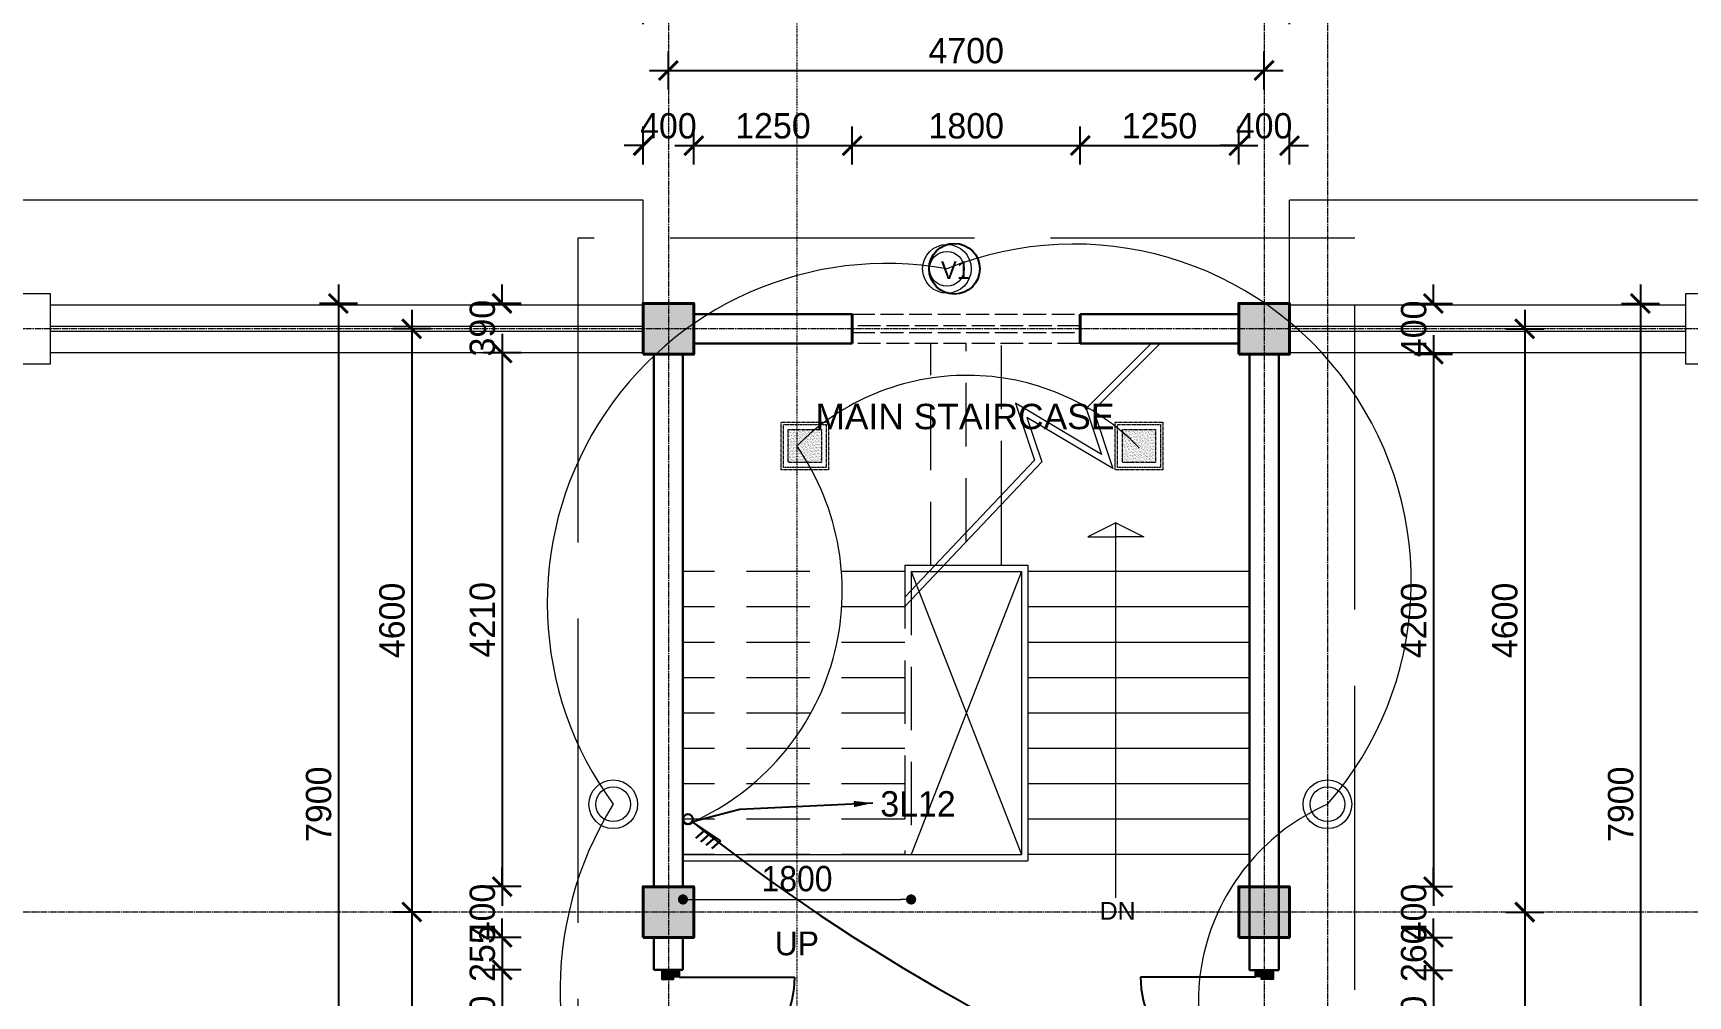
# Model space of a CAD drawing. Header units: inches. Extents: x -3071 to 2534411, y -17796 to 388172.
# Drawn here: x 1795532 to 1808589, y 363589 to 371183 of the extents above; entities that cross this region are included whole.
import ezdxf
from ezdxf.enums import TextEntityAlignment as Align

# ---------------------------------------------------------------- set-up
doc = ezdxf.new("R2010")
doc.units = ezdxf.units.IN
doc.header["$MEASUREMENT"] = 0
for name, pattern in [('ACAD_ISO08W100', [36, 24, -3, 6, -3]), ('CENTER', [2, 1.25, -0.25, 0.25, -0.25]), ('DASHDOT2', [12.7, 6.35, -3.175, 0, -3.175]), ('DASHED', [0.75, 0.5, -0.25]), ('Hidden', [15, 12, -3])]:
    doc.linetypes.add(name, pattern=pattern)
for name, color, linetype, lineweight in [('001-Archi-Opening Tags', 14, 'Continuous', 25), ('002-Archi- Opening', 90, 'Continuous', 25), ('A .09 overhang', 1, 'Continuous', 9), ('A .4 col', 5, 'Continuous', 40), ('A 0.05 hatch', 252, 'Continuous', 5), ('A 0.13 dw', 3, 'Continuous', 13), ('A 0.13 IND DIM', 240, 'Continuous', 13), ('A 0.13 Text', 6, 'Continuous', 13), ('A 0.13parapet partition', 230, 'Continuous', 13), ('A 0.40 wall', 160, 'Continuous', 40), ('A 0.9 RAILING', 100, 'Continuous', 9), ('cen', 50, 'ACAD_ISO08W100', 5), ('conduit Light & fan City', 30, 'Continuous', 5), ('DIM', 161, 'Continuous', 15), ('dotted line', 1, 'DASHED', 9), ('p1 walls stone outline', 4, 'Continuous', 30), ('section', 6, 'DASHDOT2', 20), ('Switches', 173, 'Continuous', 15), ('text', 7, 'Continuous', 25)]:
    doc.layers.add(name, color=color, linetype=linetype, lineweight=lineweight)
for name, color, linetype in [('1 x 4 recessed', 80, 'CENTER'), ('2 x 11 recessed', 60, 'CENTER'), ('ceilling fan', 3, 'Continuous'), ('emergencylight', 1, 'Continuous'), ('Wires', 1, 'Continuous')]:
    doc.layers.add(name, color=color, linetype=linetype)
doc.styles.add('AERIAL', font='arial.ttf', dxfattribs={"height": 10})
doc.styles.add('Archi 100', font='GOTHIC.TTF', dxfattribs={"height": 200})
doc.styles.add('ARIAL', font='arial.ttf', dxfattribs={"width": 0.9})
doc.styles.add('CG', font='GOTHIC.TTF', dxfattribs={"height": 40})
doc.dimstyles.new('Archi 100', dxfattribs={"dimtxt": 200, "dimasz": 150, "dimexe": 150, "dimexo": 300, "dimgap": 50, "dimtad": 1, "dimdec": 0, "dimrnd": 5, "dimzin": 0, "dimdsep": 46, "dimtxsty": 'Archi 100', "dimblk": 'ARCHTICK', "dimcen": 0.09, "dimdle": 150, "dimclrd": 256, "dimclre": 256, "dimclrt": 256, "dimadec": 0, "dimazin": 0, "dimtfac": 1, "dimtdec": 0, "dimtix": 1, "dimtofl": 0, "dimtmove": 0, "dimatfit": 3, "dimfxl": 150, "dimfxlon": 1, "dimtolj": 1, "dimtzin": 0, "dimlwd": -1, "dimlwe": -1, "dimarcsym": 0})
doc.dimstyles.new('el to el 200', dxfattribs={"dimtxt": 200, "dimasz": 80, "dimexe": 150, "dimexo": 150, "dimgap": 60, "dimtad": 1, "dimdec": 1, "dimlfac": -1, "dimrnd": 1, "dimdsep": 46, "dimtxsty": 'ARIAL', "dimblk": 'DOT', "dimcen": 1, "dimdle": 25, "dimse1": 1, "dimse2": 1, "dimclrd": 256, "dimclre": 256, "dimclrt": 256, "dimadec": 0, "dimazin": 0, "dimtfac": 1, "dimtdec": 1, "dimtix": 1, "dimtmove": 1, "dimatfit": 0, "dimfxl": 400, "dimfxlon": 1, "dimlwd": 9, "dimlwe": 9, "dimarcsym": 0})

# ---------------------------------------------------------------- blocks, each defined once
blk = doc.blocks.new('VENT 1800')
at = {"layer": 'A 0.13 dw', "linetype": 'Hidden', "ltscale": 15}
for p, q in [((165850, 199351), (167650, 199351)), ((167650, 199258), (165850, 199258)), ((165850, 199208), (167650, 199208)), ((167650, 199121), (165850, 199121))]:
    blk.add_line(p, q, dxfattribs=at)
at = {"layer": 'A 0.40 wall', "ltscale": 15}
for p, q in [((165850, 199121), (165850, 199351)), ((165850, 199258), (165850, 199208)), ((167650, 199351), (167650, 199121)), ((167650, 199208), (167650, 199258))]:
    blk.add_line(p, q, dxfattribs=at)
blk = doc.blocks.new('door frame timber 100 x 50 with 35 x 15 rebate')
at = {"ltscale": 100}
blk.add_hatch(color=256, dxfattribs=at).paths.add_polyline_path([(0, 50), (0, -50), (50, -50), (50, 15), (35, 15), (35, 50)])
blk.add_lwpolyline([(0, 50), (0, -50), (50, -50), (50, 15), (35, 15), (35, 50)], close=True)
blk = doc.blocks.new('*U648')
at = {"ltscale": 100}
blk.add_line((-45, 50), (-45, 694.3), dxfattribs=at)
blk.add_arc((-30.5, 50), 644.5, 91.28765, 180, dxfattribs=at)
blk.add_blockref('door frame timber 100 x 50 with 35 x 15 rebate', (-715, 0))
at = {"xscale": -1}
blk.add_blockref('door frame timber 100 x 50 with 35 x 15 rebate', (-5, 0), dxfattribs=at)
blk = doc.blocks.new('SECOND FLOOR ROOF PLAN')
at = {"layer": 'A .09 overhang', "linetype": 'Hidden', "ltscale": 200}
for p, q in [((-6130, 8930), (-6130, 0)), ((0, 8930), (-6130, 8930)), ((0, 0), (0, 8930)), ((0, 0), (-6130, 0))]:
    blk.add_line(p, q, dxfattribs=at)
blk = doc.blocks.new('_Dot')
at = {"color": 0, "linetype": 'ByBlock', "lineweight": -2}
blk.add_line((-0.5, 0), (-1, 0), dxfattribs=at)
at = {"color": 0, "linetype": 'ByBlock', "const_width": 0.5}
blk.add_lwpolyline([(-0.25, 0, 1), (0.25, 0, 1)], format="xyb", close=True, dxfattribs=at)
blk = doc.blocks.new('*D719')
at = {"layer": 'Defpoints', "color": 0, "ltscale": 20, "transparency": 16777216}
for p in [(1800660, 364704), (1802460, 364704), (1802460, 364350)]:
    blk.add_point(p, dxfattribs=at)
at = {"layer": 'DIM', "lineweight": 9, "ltscale": 20, "transparency": 16777216}
blk.add_line((1800740, 364350), (1802380, 364350), dxfattribs=at)
at = {"layer": 'DIM', "lineweight": 9, "ltscale": 20, "transparency": 16777216, "xscale": 80, "yscale": 80, "zscale": 80}
for p, rotation in [((1800660, 364350), 179.9999999999999), ((1802460, 364350), 359.9999999999999)]:
    blk.add_blockref('_Dot', p, dxfattribs=dict(at, rotation=rotation))
at = {"layer": 'DIM', "ltscale": 20, "transparency": 16777216, "insert": (1801560, 364513), "char_height": 200, "attachment_point": 5, "style": 'ARIAL'}
blk.add_mtext('1800', dxfattribs=at)
blk = doc.blocks.new('window tag')
blk.add_circle((0, 0), 200)
at = {"style": 'Archi 100', "flags": 1}
for tag, p in [('WIDTH', (15, 174.5)), ('HEIGHT', (-4.5, -348.5))]:
    blk.add_attdef(tag, p, '', height=200, dxfattribs=at)
at = {"style": 'Archi 100'}
blk.add_attdef('SYMBOL', text='', height=200, dxfattribs=at).set_placement((8, -10.5), align=Align.MIDDLE_CENTER)
blk = doc.blocks.new('_ArchTick')
at = {"color": 0, "linetype": 'ByBlock', "const_width": 0.15}
blk.add_lwpolyline([(-0.5, -0.5), (0.5, 0.5)], dxfattribs=at)
blk = doc.blocks.new('*D1217')
at = {"transparency": 16777216}
for p, q in [((1800345, 370146), (1800345, 370446)), ((1800745, 370146), (1800745, 370446)), ((1800345, 370296), (1800195, 370296)), ((1800745, 370296), (1800895, 370296))]:
    blk.add_line(p, q, dxfattribs=at)
at = {"layer": 'Defpoints', "color": 0, "transparency": 16777216}
for p in [(1800745, 370296), (1800345, 369051), (1800745, 369051)]:
    blk.add_point(p, dxfattribs=at)
at = {"transparency": 16777216, "xscale": 150, "yscale": 150, "zscale": 150}
blk.add_blockref('_ArchTick', (1800345, 370296), dxfattribs=at)
at = {"transparency": 16777216, "xscale": 150, "yscale": 150, "zscale": 150, "rotation": 180}
blk.add_blockref('_ArchTick', (1800745, 370296), dxfattribs=at)
at = {"transparency": 16777216, "insert": (1800545, 370451), "char_height": 200, "attachment_point": 5, "style": 'Archi 100'}
blk.add_mtext('\\A1;400', dxfattribs=at)
blk = doc.blocks.new('*D1218')
at = {"transparency": 16777216}
for p, q in [((1800745, 370146), (1800745, 370446)), ((1801995, 370146), (1801995, 370446)), ((1800595, 370296), (1802145, 370296))]:
    blk.add_line(p, q, dxfattribs=at)
at = {"layer": 'Defpoints', "color": 0, "transparency": 16777216}
for p in [(1801995, 370296), (1800745, 369051), (1801995, 368966)]:
    blk.add_point(p, dxfattribs=at)
at = {"transparency": 16777216, "xscale": 150, "yscale": 150, "zscale": 150, "rotation": 180}
blk.add_blockref('_ArchTick', (1800745, 370296), dxfattribs=at)
at = {"transparency": 16777216, "xscale": 150, "yscale": 150, "zscale": 150}
blk.add_blockref('_ArchTick', (1801995, 370296), dxfattribs=at)
at = {"transparency": 16777216, "insert": (1801370, 370451), "char_height": 200, "attachment_point": 5, "style": 'Archi 100'}
blk.add_mtext('\\A1;1250', dxfattribs=at)
blk = doc.blocks.new('*D1219')
at = {"transparency": 16777216}
for p, q in [((1801995, 370146), (1801995, 370446)), ((1803795, 370146), (1803795, 370446)), ((1801845, 370296), (1803945, 370296))]:
    blk.add_line(p, q, dxfattribs=at)
at = {"layer": 'Defpoints', "color": 0, "transparency": 16777216}
for p in [(1803795, 370296), (1801995, 368966), (1803795, 368966)]:
    blk.add_point(p, dxfattribs=at)
at = {"transparency": 16777216, "xscale": 150, "yscale": 150, "zscale": 150, "rotation": 180}
blk.add_blockref('_ArchTick', (1801995, 370296), dxfattribs=at)
at = {"transparency": 16777216, "xscale": 150, "yscale": 150, "zscale": 150}
blk.add_blockref('_ArchTick', (1803795, 370296), dxfattribs=at)
at = {"transparency": 16777216, "insert": (1802895, 370451), "char_height": 200, "attachment_point": 5, "style": 'Archi 100'}
blk.add_mtext('\\A1;1800', dxfattribs=at)
blk = doc.blocks.new('*D1220')
at = {"transparency": 16777216}
for p, q in [((1803795, 370146), (1803795, 370446)), ((1805045, 370146), (1805045, 370446)), ((1803645, 370296), (1805195, 370296))]:
    blk.add_line(p, q, dxfattribs=at)
at = {"layer": 'Defpoints', "color": 0, "transparency": 16777216}
for p in [(1805045, 370296), (1805045, 369051), (1803795, 368966)]:
    blk.add_point(p, dxfattribs=at)
at = {"transparency": 16777216, "xscale": 150, "yscale": 150, "zscale": 150, "rotation": 180}
blk.add_blockref('_ArchTick', (1803795, 370296), dxfattribs=at)
at = {"transparency": 16777216, "xscale": 150, "yscale": 150, "zscale": 150}
blk.add_blockref('_ArchTick', (1805045, 370296), dxfattribs=at)
at = {"transparency": 16777216, "insert": (1804420, 370451), "char_height": 200, "attachment_point": 5, "style": 'Archi 100'}
blk.add_mtext('\\A1;1250', dxfattribs=at)
blk = doc.blocks.new('*D1221')
at = {"transparency": 16777216}
for p, q in [((1805045, 370146), (1805045, 370446)), ((1805445, 370146), (1805445, 370446)), ((1805045, 370296), (1804895, 370296)), ((1805445, 370296), (1805595, 370296))]:
    blk.add_line(p, q, dxfattribs=at)
at = {"layer": 'Defpoints', "color": 0, "transparency": 16777216}
for p in [(1805445, 370296), (1805045, 369051), (1805445, 369051)]:
    blk.add_point(p, dxfattribs=at)
at = {"transparency": 16777216, "xscale": 150, "yscale": 150, "zscale": 150}
blk.add_blockref('_ArchTick', (1805045, 370296), dxfattribs=at)
at = {"transparency": 16777216, "xscale": 150, "yscale": 150, "zscale": 150, "rotation": 180}
blk.add_blockref('_ArchTick', (1805445, 370296), dxfattribs=at)
at = {"transparency": 16777216, "insert": (1805245, 370451), "char_height": 200, "attachment_point": 5, "style": 'Archi 100'}
blk.add_mtext('\\A1;400', dxfattribs=at)
blk = doc.blocks.new('*D1222')
at = {"transparency": 16777216}
for p, q in [((1799233, 369051), (1799233, 369201)), ((1799383, 369051), (1799083, 369051)), ((1799383, 368661), (1799083, 368661)), ((1799233, 368661), (1799233, 368511))]:
    blk.add_line(p, q, dxfattribs=at)
at = {"layer": 'Defpoints', "color": 0, "transparency": 16777216}
for p in [(1800345, 369051), (1799233, 368661), (1800345, 368661)]:
    blk.add_point(p, dxfattribs=at)
at = {"transparency": 16777216, "xscale": 150, "yscale": 150, "zscale": 150}
for p, rotation in [((1799233, 369051), 270), ((1799233, 368661), 90)]:
    blk.add_blockref('_ArchTick', p, dxfattribs=dict(at, rotation=rotation))
at = {"transparency": 16777216, "insert": (1799078, 368856), "char_height": 200, "attachment_point": 5, "rotation": 90, "style": 'Archi 100'}
blk.add_mtext('\\A1;390', dxfattribs=at)
blk = doc.blocks.new('*D1223')
at = {"transparency": 16777216}
for p, q in [((1799233, 368811), (1799233, 364301)), ((1799383, 368661), (1799083, 368661)), ((1799383, 364451), (1799083, 364451))]:
    blk.add_line(p, q, dxfattribs=at)
at = {"layer": 'Defpoints', "color": 0, "transparency": 16777216}
for p in [(1800345, 368661), (1799233, 364451), (1800345, 364451)]:
    blk.add_point(p, dxfattribs=at)
at = {"transparency": 16777216, "xscale": 150, "yscale": 150, "zscale": 150}
for p, rotation in [((1799233, 368661), 90), ((1799233, 364451), 270)]:
    blk.add_blockref('_ArchTick', p, dxfattribs=dict(at, rotation=rotation))
at = {"transparency": 16777216, "insert": (1799078, 366556), "char_height": 200, "attachment_point": 5, "rotation": 90, "style": 'Archi 100'}
blk.add_mtext('\\A1;4210', dxfattribs=at)
blk = doc.blocks.new('*D1224')
at = {"transparency": 16777216}
for p, q in [((1799233, 364451), (1799233, 364601)), ((1799383, 364451), (1799083, 364451)), ((1799383, 364051), (1799083, 364051)), ((1799233, 364051), (1799233, 363901))]:
    blk.add_line(p, q, dxfattribs=at)
at = {"layer": 'Defpoints', "color": 0, "transparency": 16777216}
for p in [(1800345, 364451), (1799233, 364051), (1800345, 364051)]:
    blk.add_point(p, dxfattribs=at)
at = {"transparency": 16777216, "xscale": 150, "yscale": 150, "zscale": 150}
for p, rotation in [((1799233, 364451), 270), ((1799233, 364051), 90)]:
    blk.add_blockref('_ArchTick', p, dxfattribs=dict(at, rotation=rotation))
at = {"transparency": 16777216, "insert": (1799078, 364251), "char_height": 200, "attachment_point": 5, "rotation": 90, "style": 'Archi 100'}
blk.add_mtext('\\A1;400', dxfattribs=at)
blk = doc.blocks.new('*D1225')
at = {"transparency": 16777216}
for p, q in [((1799233, 364051), (1799233, 364201)), ((1799383, 364051), (1799083, 364051)), ((1799383, 363794), (1799083, 363794)), ((1799233, 363794), (1799233, 363644))]:
    blk.add_line(p, q, dxfattribs=at)
at = {"layer": 'Defpoints', "color": 0, "transparency": 16777216}
for p in [(1800345, 364051), (1799233, 363794), (1800430, 363794)]:
    blk.add_point(p, dxfattribs=at)
at = {"transparency": 16777216, "xscale": 150, "yscale": 150, "zscale": 150}
for p, rotation in [((1799233, 364051), 270), ((1799233, 363794), 90)]:
    blk.add_blockref('_ArchTick', p, dxfattribs=dict(at, rotation=rotation))
at = {"transparency": 16777216, "insert": (1799078, 363923), "char_height": 200, "attachment_point": 5, "rotation": 90, "style": 'Archi 100'}
blk.add_mtext('\\A1;255', dxfattribs=at)
blk = doc.blocks.new('*D1226')
at = {"transparency": 16777216}
for p, q in [((1799233, 363944), (1799233, 362644)), ((1799383, 363794), (1799083, 363794)), ((1799383, 362794), (1799083, 362794))]:
    blk.add_line(p, q, dxfattribs=at)
at = {"layer": 'Defpoints', "color": 0, "transparency": 16777216}
for p in [(1800430, 363794), (1799233, 362794), (1800430, 362794)]:
    blk.add_point(p, dxfattribs=at)
at = {"transparency": 16777216, "xscale": 150, "yscale": 150, "zscale": 150}
for p, rotation in [((1799233, 363794), 90), ((1799233, 362794), 270)]:
    blk.add_blockref('_ArchTick', p, dxfattribs=dict(at, rotation=rotation))
at = {"transparency": 16777216, "insert": (1799078, 363294), "char_height": 200, "attachment_point": 5, "rotation": 90, "style": 'Archi 100'}
blk.add_mtext('\\A1;1000', dxfattribs=at)
blk = doc.blocks.new('*D1234')
at = {"transparency": 16777216}
for p, q in [((1806581, 369051), (1806581, 369201)), ((1806431, 369051), (1806731, 369051)), ((1806431, 368651), (1806731, 368651)), ((1806581, 368651), (1806581, 368501))]:
    blk.add_line(p, q, dxfattribs=at)
at = {"layer": 'Defpoints', "color": 0, "transparency": 16777216}
for p in [(1805445, 369051), (1805445, 368651), (1806581, 368651)]:
    blk.add_point(p, dxfattribs=at)
at = {"transparency": 16777216, "xscale": 150, "yscale": 150, "zscale": 150}
for p, rotation in [((1806581, 369051), 270), ((1806581, 368651), 90)]:
    blk.add_blockref('_ArchTick', p, dxfattribs=dict(at, rotation=rotation))
at = {"transparency": 16777216, "insert": (1806426, 368851), "char_height": 200, "attachment_point": 5, "rotation": 90, "style": 'Archi 100'}
blk.add_mtext('\\A1;400', dxfattribs=at)
blk = doc.blocks.new('*D1235')
at = {"transparency": 16777216}
for p, q in [((1806581, 368801), (1806581, 364301)), ((1806431, 368651), (1806731, 368651)), ((1806431, 364451), (1806731, 364451))]:
    blk.add_line(p, q, dxfattribs=at)
at = {"layer": 'Defpoints', "color": 0, "transparency": 16777216}
for p in [(1805445, 368651), (1805445, 364451), (1806581, 364451)]:
    blk.add_point(p, dxfattribs=at)
at = {"transparency": 16777216, "xscale": 150, "yscale": 150, "zscale": 150}
for p, rotation in [((1806581, 368651), 90), ((1806581, 364451), 270)]:
    blk.add_blockref('_ArchTick', p, dxfattribs=dict(at, rotation=rotation))
at = {"transparency": 16777216, "insert": (1806426, 366551), "char_height": 200, "attachment_point": 5, "rotation": 90, "style": 'Archi 100'}
blk.add_mtext('\\A1;4200', dxfattribs=at)
blk = doc.blocks.new('*D1236')
at = {"transparency": 16777216}
for p, q in [((1806581, 364451), (1806581, 364601)), ((1806431, 364451), (1806731, 364451)), ((1806431, 364051), (1806731, 364051)), ((1806581, 364051), (1806581, 363901))]:
    blk.add_line(p, q, dxfattribs=at)
at = {"layer": 'Defpoints', "color": 0, "transparency": 16777216}
for p in [(1805445, 364451), (1805445, 364051), (1806581, 364051)]:
    blk.add_point(p, dxfattribs=at)
at = {"transparency": 16777216, "xscale": 150, "yscale": 150, "zscale": 150}
for p, rotation in [((1806581, 364451), 270), ((1806581, 364051), 90)]:
    blk.add_blockref('_ArchTick', p, dxfattribs=dict(at, rotation=rotation))
at = {"transparency": 16777216, "insert": (1806426, 364251), "char_height": 200, "attachment_point": 5, "rotation": 90, "style": 'Archi 100'}
blk.add_mtext('\\A1;400', dxfattribs=at)
blk = doc.blocks.new('*D1237')
at = {"transparency": 16777216}
for p, q in [((1806581, 364051), (1806581, 364201)), ((1806431, 364051), (1806731, 364051)), ((1806431, 363792), (1806731, 363792)), ((1806581, 363792), (1806581, 363642))]:
    blk.add_line(p, q, dxfattribs=at)
at = {"layer": 'Defpoints', "color": 0, "transparency": 16777216}
for p in [(1805445, 364051), (1805360, 363792), (1806581, 363792)]:
    blk.add_point(p, dxfattribs=at)
at = {"transparency": 16777216, "xscale": 150, "yscale": 150, "zscale": 150}
for p, rotation in [((1806581, 364051), 270), ((1806581, 363792), 90)]:
    blk.add_blockref('_ArchTick', p, dxfattribs=dict(at, rotation=rotation))
at = {"transparency": 16777216, "insert": (1806426, 363922), "char_height": 200, "attachment_point": 5, "rotation": 90, "style": 'Archi 100'}
blk.add_mtext('\\A1;260', dxfattribs=at)
blk = doc.blocks.new('*D1238')
at = {"transparency": 16777216}
for p, q in [((1806581, 363942), (1806581, 362643)), ((1806431, 363792), (1806731, 363792)), ((1806431, 362793), (1806731, 362793))]:
    blk.add_line(p, q, dxfattribs=at)
at = {"layer": 'Defpoints', "color": 0, "transparency": 16777216}
for p in [(1805360, 363792), (1805360, 362793), (1806581, 362793)]:
    blk.add_point(p, dxfattribs=at)
at = {"transparency": 16777216, "xscale": 150, "yscale": 150, "zscale": 150}
for p, rotation in [((1806581, 363792), 90), ((1806581, 362793), 270)]:
    blk.add_blockref('_ArchTick', p, dxfattribs=dict(at, rotation=rotation))
at = {"transparency": 16777216, "insert": (1806426, 363293), "char_height": 200, "attachment_point": 5, "rotation": 90, "style": 'Archi 100'}
blk.add_mtext('\\A1;1000', dxfattribs=at)
blk = doc.blocks.new('*D1241')
at = {"transparency": 16777216}
for p, q in [((1800545, 370739), (1800545, 371039)), ((1805245, 370739), (1805245, 371039)), ((1800395, 370889), (1805395, 370889))]:
    blk.add_line(p, q, dxfattribs=at)
at = {"layer": 'Defpoints', "color": 0, "transparency": 16777216}
for p in [(1805245, 370889), (1800545, 368851), (1805245, 368851)]:
    blk.add_point(p, dxfattribs=at)
at = {"transparency": 16777216, "xscale": 150, "yscale": 150, "zscale": 150, "rotation": 180}
blk.add_blockref('_ArchTick', (1800545, 370889), dxfattribs=at)
at = {"transparency": 16777216, "xscale": 150, "yscale": 150, "zscale": 150}
blk.add_blockref('_ArchTick', (1805245, 370889), dxfattribs=at)
at = {"transparency": 16777216, "insert": (1802895, 371044), "char_height": 200, "attachment_point": 5, "style": 'Archi 100'}
blk.add_mtext('\\A1;4700', dxfattribs=at)
blk = doc.blocks.new('*D1242')
at = {"transparency": 16777216}
for p, q in [((1798520, 369001), (1798520, 364101)), ((1798670, 368851), (1798370, 368851)), ((1798670, 364251), (1798370, 364251))]:
    blk.add_line(p, q, dxfattribs=at)
at = {"layer": 'Defpoints', "color": 0, "transparency": 16777216}
for p in [(1800545, 368851), (1798520, 364251), (1800545, 364251)]:
    blk.add_point(p, dxfattribs=at)
at = {"transparency": 16777216, "xscale": 150, "yscale": 150, "zscale": 150}
for p, rotation in [((1798520, 368851), 90), ((1798520, 364251), 270)]:
    blk.add_blockref('_ArchTick', p, dxfattribs=dict(at, rotation=rotation))
at = {"transparency": 16777216, "insert": (1798365, 366551), "char_height": 200, "attachment_point": 5, "rotation": 90, "style": 'Archi 100'}
blk.add_mtext('\\A1;4600', dxfattribs=at)
blk = doc.blocks.new('*D1243')
at = {"transparency": 16777216}
for p, q in [((1798520, 364401), (1798520, 361203)), ((1798670, 364251), (1798370, 364251)), ((1798670, 361353), (1798370, 361353))]:
    blk.add_line(p, q, dxfattribs=at)
at = {"layer": 'Defpoints', "color": 0, "transparency": 16777216}
for p in [(1800545, 364251), (1798520, 361353), (1800545, 361353)]:
    blk.add_point(p, dxfattribs=at)
at = {"transparency": 16777216, "xscale": 150, "yscale": 150, "zscale": 150}
for p, rotation in [((1798520, 364251), 90), ((1798520, 361353), 270)]:
    blk.add_blockref('_ArchTick', p, dxfattribs=dict(at, rotation=rotation))
at = {"transparency": 16777216, "insert": (1798365, 362802), "char_height": 200, "attachment_point": 5, "rotation": 90, "style": 'Archi 100'}
blk.add_mtext('\\A1;2900', dxfattribs=at)
blk = doc.blocks.new('*D1245')
at = {"transparency": 16777216}
for p, q in [((1807301, 369001), (1807301, 364101)), ((1807151, 368851), (1807451, 368851)), ((1807151, 364251), (1807451, 364251))]:
    blk.add_line(p, q, dxfattribs=at)
at = {"layer": 'Defpoints', "color": 0, "transparency": 16777216}
for p in [(1805245, 368851), (1805245, 364251), (1807301, 364251)]:
    blk.add_point(p, dxfattribs=at)
at = {"transparency": 16777216, "xscale": 150, "yscale": 150, "zscale": 150}
for p, rotation in [((1807301, 368851), 90), ((1807301, 364251), 270)]:
    blk.add_blockref('_ArchTick', p, dxfattribs=dict(at, rotation=rotation))
at = {"transparency": 16777216, "insert": (1807145, 366551), "char_height": 200, "attachment_point": 5, "rotation": 90, "style": 'Archi 100'}
blk.add_mtext('\\A1;4600', dxfattribs=at)
blk = doc.blocks.new('*D1246')
at = {"transparency": 16777216}
for p, q in [((1807301, 364401), (1807301, 361203)), ((1807151, 364251), (1807451, 364251)), ((1807151, 361353), (1807451, 361353))]:
    blk.add_line(p, q, dxfattribs=at)
at = {"layer": 'Defpoints', "color": 0, "transparency": 16777216}
for p in [(1805245, 364251), (1805245, 361353), (1807301, 361353)]:
    blk.add_point(p, dxfattribs=at)
at = {"transparency": 16777216, "xscale": 150, "yscale": 150, "zscale": 150}
for p, rotation in [((1807301, 364251), 90), ((1807301, 361353), 270)]:
    blk.add_blockref('_ArchTick', p, dxfattribs=dict(at, rotation=rotation))
at = {"transparency": 16777216, "insert": (1807145, 362802), "char_height": 200, "attachment_point": 5, "rotation": 90, "style": 'Archi 100'}
blk.add_mtext('\\A1;2900', dxfattribs=at)
blk = doc.blocks.new('*D1247')
at = {"transparency": 16777216}
for p, q in [((1800345, 371255), (1800345, 371555)), ((1805445, 371255), (1805445, 371555)), ((1800195, 371405), (1805595, 371405))]:
    blk.add_line(p, q, dxfattribs=at)
at = {"layer": 'Defpoints', "color": 0, "transparency": 16777216}
for p in [(1805445, 371405), (1800345, 369051), (1805445, 369051)]:
    blk.add_point(p, dxfattribs=at)
at = {"transparency": 16777216, "xscale": 150, "yscale": 150, "zscale": 150, "rotation": 180}
blk.add_blockref('_ArchTick', (1800345, 371405), dxfattribs=at)
at = {"transparency": 16777216, "xscale": 150, "yscale": 150, "zscale": 150}
blk.add_blockref('_ArchTick', (1805445, 371405), dxfattribs=at)
at = {"transparency": 16777216, "insert": (1802895, 371560), "char_height": 200, "attachment_point": 5, "style": 'Archi 100'}
blk.add_mtext('\\A1;5100', dxfattribs=at)
blk = doc.blocks.new('*D1248')
at = {"transparency": 16777216}
for p, q in [((1797941, 369201), (1797941, 361001)), ((1798091, 369051), (1797791, 369051)), ((1798091, 361151), (1797791, 361151))]:
    blk.add_line(p, q, dxfattribs=at)
at = {"layer": 'Defpoints', "color": 0, "transparency": 16777216}
for p in [(1799921, 369051), (1797941, 361151), (1799921, 361151)]:
    blk.add_point(p, dxfattribs=at)
at = {"transparency": 16777216, "xscale": 150, "yscale": 150, "zscale": 150}
for p, rotation in [((1797941, 369051), 90), ((1797941, 361151), 270)]:
    blk.add_blockref('_ArchTick', p, dxfattribs=dict(at, rotation=rotation))
at = {"transparency": 16777216, "insert": (1797786, 365101), "char_height": 200, "attachment_point": 5, "rotation": 90, "style": 'Archi 100'}
blk.add_mtext('\\A1;7900', dxfattribs=at)
blk = doc.blocks.new('*D1250')
at = {"transparency": 16777216}
for p, q in [((1808214, 369201), (1808214, 361001)), ((1808064, 369051), (1808364, 369051)), ((1808064, 361151), (1808364, 361151))]:
    blk.add_line(p, q, dxfattribs=at)
at = {"layer": 'Defpoints', "color": 0, "transparency": 16777216}
for p in [(1805445, 369051), (1805445, 361151), (1808214, 361151)]:
    blk.add_point(p, dxfattribs=at)
at = {"transparency": 16777216, "xscale": 150, "yscale": 150, "zscale": 150}
for p, rotation in [((1808214, 369051), 90), ((1808214, 361151), 270)]:
    blk.add_blockref('_ArchTick', p, dxfattribs=dict(at, rotation=rotation))
at = {"transparency": 16777216, "insert": (1808059, 365101), "char_height": 200, "attachment_point": 5, "rotation": 90, "style": 'Archi 100'}
blk.add_mtext('\\A1;7900', dxfattribs=at)
blk = doc.blocks.new('1by1 6w')
at = {"layer": '2 x 11 recessed', "lineweight": 0}
h = blk.add_hatch(dxfattribs=at)
h.set_pattern_fill('AR-SAND', color=256, scale=7.6)
h.set_pattern_definition([(37.5, (-507751.777, 116886.896), (-0.47874952, 14.64386064), [0, -11.552, 0, -12.92, 0, -12.35]), (7.5, (-507751.777, 116886.896), (13.45030296, 21.4483101), [0, -6.232, 0, -10.412, 0, -3.99]), (327.5, (-507761.125, 116886.896), (23.66747815, 0.0430088), [0, -3.8, 0, -13.68, 0, -17.86]), (317.5, (-507761.125, 116886.896), (22.8465622, 6.6703343), [0, -1.9, 0, -8.968, 0, -10.26])])
h.paths.add_polyline_path([(-106, 106), (106, 106), (106, -106), (-106, -106)])
for points in [[(-152, 152), (152, 152), (152, -152), (-152, -152)], [(-137, 137), (137, 137), (137, -137), (-137, -137)], [(-106, 106), (106, 106), (106, -106), (-106, -106)]]:
    blk.add_lwpolyline(points, close=True, dxfattribs=at)
blk = doc.blocks.new('emergency')
at = {"layer": 'conduit Light & fan City'}
for radius in [128, 91.5]:
    blk.add_circle((0, 0), radius, dxfattribs=at)
blk = doc.blocks.new('4 WAY')
at = {"layer": 'Switches', "lineweight": 30}
for p, q in [((1.76, 2.13), (6.02, 8.52)), ((6.02, 8.52), (7.78, 6.51)), ((3.64, 4.89), (5.39, 2.88)), ((4.51, 6.01), (6.27, 4.01)), ((5.27, 7.27), (7.02, 5.26))]:
    blk.add_line(p, q, dxfattribs=at)
blk.add_circle((1.13, 1.13), 1.13, dxfattribs=at)

msp = doc.modelspace()

# ---------------------------------------------------------------- hatches: boundary and pattern name
at = {"layer": 'A .4 col', "linetype": 'Continuous'}
h = msp.add_hatch(color=256, dxfattribs=at)
h.dxf.hatch_style = 1
h.paths.add_polyline_path([(1800344.98, 368650.94), (1800744.98, 368650.94), (1800744.98, 369050.94), (1800344.98, 369050.94)])
h = msp.add_hatch(color=256, dxfattribs=at)
h.dxf.hatch_style = 1
h.paths.add_polyline_path([(1805044.98, 368650.94), (1805444.98, 368650.94), (1805444.98, 369050.94), (1805044.98, 369050.94)])
h = msp.add_hatch(color=256, dxfattribs=at)
h.dxf.hatch_style = 1
h.paths.add_polyline_path([(1800344.98, 364050.94), (1800744.98, 364050.94), (1800744.98, 364450.94), (1800344.98, 364450.94)])
h = msp.add_hatch(color=256, dxfattribs=at)
h.dxf.hatch_style = 1
h.paths.add_polyline_path([(1805044.98, 364050.94), (1805444.98, 364050.94), (1805444.98, 364450.94), (1805044.98, 364450.94)])

# ---------------------------------------------------------------- linework, layer by layer
for points in [[(1800344.98, 368650.94), (1800744.98, 368650.94), (1800744.98, 369050.94), (1800344.98, 369050.94)], [(1805044.98, 368650.94), (1805444.98, 368650.94), (1805444.98, 369050.94), (1805044.98, 369050.94)], [(1800344.98, 364050.94), (1800744.98, 364050.94), (1800744.98, 364450.94), (1800344.98, 364450.94)], [(1805044.98, 364050.94), (1805444.98, 364050.94), (1805444.98, 364450.94), (1805044.98, 364450.94)]]:
    msp.add_lwpolyline(points, close=True, dxfattribs=at)
at = {"layer": 'A 0.05 hatch'}
for points in [[(1804354.28, 368735.94), (1803841.54, 368223.2), (1803961.06, 367859.9), (1803284.2, 368264.93), (1803433.97, 367815.63), (1802409.98, 366734.55)], [(1804424.99, 368735.94), (1803898.65, 368209.6), (1804050.47, 367748.13), (1803374.3, 368152.75), (1803490.88, 367803.01), (1802409.98, 366661.84)]]:
    msp.add_lwpolyline(points, dxfattribs=at)
at = {"layer": 'A 0.13parapet partition', "ltscale": 20}
for points in [[(1795119.98, 368575.94), (1795669.98, 368575.94), (1795669.98, 369125.94), (1795119.98, 369125.94)], [(1808569.98, 368575.94), (1809119.98, 368575.94), (1809119.98, 369125.94), (1808569.98, 369125.94)]]:
    msp.add_lwpolyline(points, close=True, dxfattribs=at)
at = {"layer": 'A 0.13parapet partition'}
for points in [[(1795669.98, 369040.94), (1800344.98, 369040.94), (1800344.98, 368660.94), (1795669.98, 368660.94)], [(1805444.98, 369040.94), (1808569.98, 369040.94), (1808569.98, 368660.94), (1805444.98, 368660.94)]]:
    msp.add_lwpolyline(points, close=True, dxfattribs=at)
at = {"layer": 'A 0.9 RAILING', "ltscale": 20}
for points in [[(1795669.98, 368870.94), (1800344.98, 368870.94), (1800344.98, 368830.94), (1795669.98, 368830.94)], [(1805444.98, 368870.94), (1808569.98, 368870.94), (1808569.98, 368830.94), (1805444.98, 368830.94)]]:
    msp.add_lwpolyline(points, close=True, dxfattribs=at)
at = {"layer": 'cen', "ltscale": 2}
for p, q in [((1800544.98, 371965.95), (1800544.98, 348437.31)), ((1805244.98, 371965.95), (1805244.98, 348437.31)), ((1805744.98, 371965.95), (1805744.98, 348437.31)), ((1824176.94, 368850.94), (1776236.16, 368850.94)), ((1824226.11, 364250.94), (1776236.16, 364250.94))]:
    msp.add_line(p, q, dxfattribs=at)
at = {"layer": 'Defpoints'}
msp.add_arc((1810511.95, 377304.47), 15746.83, 231.616017, 249.726591, dxfattribs=at)
at = {"layer": 'DIM', "ltscale": 20}
for p, q in [((1803173.98, 366985.94), (1803173.98, 367468.44)), ((1802459.98, 366935.94), (1803329.98, 364703.94)), ((1803329.98, 366935.94), (1802459.98, 364703.94)), ((1805129.98, 366935.94), (1803379.98, 366935.94)), ((1805129.98, 366656.94), (1803379.98, 366656.94)), ((1805129.98, 366377.94), (1803379.98, 366377.94)), ((1805129.98, 366098.94), (1803379.98, 366098.94)), ((1805129.98, 365819.94), (1803379.98, 365819.94)), ((1805129.98, 365540.94), (1803379.98, 365540.94)), ((1805129.98, 365261.94), (1803379.98, 365261.94)), ((1805129.98, 364982.94), (1803379.98, 364982.94)), ((1805129.98, 364703.94), (1803379.98, 364703.94))]:
    msp.add_line(p, q, dxfattribs=at)
at = {"layer": 'DIM'}
for p, q in [((1804074.98, 367320.64), (1803855.12, 367211)), ((1804074.98, 364361.58), (1804074.98, 367320.64)), ((1804074.98, 367320.64), (1804294.83, 367211)), ((1803855.12, 367211), (1804074.98, 367211)), ((1804294.83, 367211), (1804074.98, 367211)), ((1802669.61, 366935.94), (1803329.98, 366935.94)), ((1802716.97, 366985.94), (1803379.98, 366985.94)), ((1803329.98, 366935.94), (1803329.98, 364703.94)), ((1803379.98, 366985.94), (1803379.98, 364653.94)), ((1800659.98, 364703.94), (1803329.98, 364703.94)), ((1800659.98, 364653.94), (1803379.98, 364653.94))]:
    msp.add_line(p, q, dxfattribs=at)
at = {"layer": 'dotted line', "linetype": 'Continuous', "ltscale": 1000}
for p, q in [((1800344.98, 369865.95), (1779979.98, 369865.95)), ((1800344.98, 368965.94), (1800344.98, 369865.95)), ((1805444.98, 369050.94), (1805444.98, 369865.95)), ((1820659.98, 369865.95), (1805444.98, 369865.95))]:
    msp.add_line(p, q, dxfattribs=at)
at = {"layer": 'dotted line', "ltscale": 1000}
for p, q in [((1802615.98, 366985.94), (1802615.98, 368735.94)), ((1802894.98, 367173.88), (1802894.98, 368735.94)), ((1803173.98, 367468.44), (1803173.98, 368735.94)), ((1802409.98, 366935.94), (1800659.98, 366935.94)), ((1802409.98, 366985.94), (1802716.97, 366985.94)), ((1802409.98, 366985.94), (1802409.98, 364703.94)), ((1802459.98, 366935.94), (1802669.61, 366935.94)), ((1802459.98, 366935.94), (1802459.98, 364703.94)), ((1802409.98, 366656.94), (1800659.98, 366656.94)), ((1802409.98, 366377.94), (1800659.98, 366377.94)), ((1802409.98, 366098.94), (1800659.98, 366098.94)), ((1802409.98, 365819.94), (1800659.98, 365819.94)), ((1802409.98, 365540.94), (1800659.98, 365540.94)), ((1802409.98, 365261.94), (1800659.98, 365261.94)), ((1802409.98, 364982.94), (1800659.98, 364982.94)), ((1802409.98, 364703.94), (1800659.98, 364703.94))]:
    msp.add_line(p, q, dxfattribs=at)
at = {"layer": 'p1 walls stone outline'}
for p, q in [((1801994.96, 368965.94), (1800744.98, 368965.94)), ((1805044.98, 368965.94), (1803794.84, 368965.94)), ((1801994.96, 368735.94), (1800744.98, 368735.94)), ((1805044.98, 368735.94), (1803794.84, 368735.94)), ((1800429.98, 368650.94), (1800429.98, 364450.94)), ((1800659.98, 368650.94), (1800659.98, 364450.94)), ((1805129.98, 368650.94), (1805129.98, 363792.32)), ((1805359.98, 368650.94), (1805359.98, 363792.32)), ((1800429.98, 363794.27), (1800429.98, 364050.94)), ((1800659.98, 363794.27), (1800659.98, 364050.94)), ((1800429.98, 363794.27), (1800659.98, 363794.27)), ((1805359.98, 363792.32), (1805129.98, 363792.32))]:
    msp.add_line(p, q, dxfattribs=at)
at = {"layer": 'section'}
msp.add_line((1801557.38, 371341.84), (1801557.38, 347035), dxfattribs=at)
at = {"layer": 'Wires', "lineweight": 9}
for centre, radius, start, end in [((1803743.15, 366856.73), 2662.72, 318.74618, 112.076748), ((1802267.76, 366687.79), 2678.81, 79.794799, 216.325461), ((1802901.39, 366585.55), 1898.45, 44.388738, 135.068163), ((1799920.71, 366783.76), 1996.05, 294.053831, 34.919786), ((1802462.01, 363636.77), 2770.91, 148.102079, 281.916934), ((1806431.89, 363540.13), 1705.28, 113.754281, 216.192686)]:
    msp.add_arc(centre, radius, start, end, dxfattribs=at)

# ---------------------------------------------------------------- block references
at = {"layer": '001-Archi-Opening Tags'}
ref = msp.add_blockref('window tag', (1802801.77, 369324.23), dxfattribs=at)
ref.add_attrib('SYMBOL', 'V1', dxfattribs={"layer": '0', "height": 140, "style": 'CG'}).set_placement((1802809.77, 369313.73), align=Align.MIDDLE_CENTER)
at = {"layer": '002-Archi- Opening', "yscale": 1.40768441088585}
for p, xscale, zscale, rotation in [((1800562.95, 363799.36), -1.40768441088585, 1.407684411044957, 270), ((1805246.65, 363799.36), 1.40768441088585, 1.40768441088585, 90)]:
    msp.add_blockref('*U648', p, dxfattribs=dict(at, xscale=xscale, zscale=zscale, rotation=rotation))
at = {"layer": '1 x 4 recessed', "xscale": 1.232584708463633, "yscale": 1.232584708463633, "zscale": 1.232584708463633}
for p in [(1801621.29, 367926.36), (1804258.04, 367926.36)]:
    msp.add_blockref('1by1 6w', p, dxfattribs=at)
at = {"layer": 'A .09 overhang'}
msp.add_blockref('SECOND FLOOR ROOF PLAN', (1805959.98, 360635.94), dxfattribs=at)
at = {"layer": 'A 0.13 IND DIM'}
msp.add_blockref('VENT 1800', (1636144.75, 169615.23), dxfattribs=at)
at = {"layer": 'ceilling fan', "lineweight": -3, "xscale": 34.89373264493602, "yscale": 34.89373264493602, "zscale": 34.89373264493602, "rotation": 270}
msp.add_blockref('4 WAY', (1800659.98, 365022.29), dxfattribs=at)
at = {"layer": 'emergencylight', "xscale": 1.5, "yscale": 1.5, "zscale": 1.5}
for p in [(1802742.37, 369324.23), (1800109.53, 365100.94), (1805744.98, 365100.94)]:
    msp.add_blockref('emergency', p, dxfattribs=at)

# ---------------------------------------------------------------- texts
at = {"layer": 'A 0.13 Text', "linetype": 'Continuous', "insert": (1801558.67, 364002.2), "char_height": 187.5, "width": 1718.3075, "attachment_point": 5, "style": 'CG'}
msp.add_mtext('UP', dxfattribs=at)
at = {"layer": 'text', "attachment_point": 1, "style": 'AERIAL'}
for s, insert, char_height, width in [('MAIN STAIRCASE', (1801704.6, 368259.36), 200, 14192.8258), ('DN', (1803948.13, 364330.35), 140, 1897.5412)]:
    msp.add_mtext(s, dxfattribs=dict(at, insert=insert, char_height=char_height, width=width))
at = {"layer": 'Wires', "lineweight": 9, "insert": (1802216.54, 365204.18), "char_height": 200, "attachment_point": 1, "style": 'CG'}
msp.add_mtext_dynamic_manual_height_columns('3L12', width=291.9664, gutter_width=300, heights=[0], dxfattribs=at)

# ---------------------------------------------------------------- dimensions: what is measured, and where the dimension line sits
for base, p1, p2, picture, middle in [((1805444.98, 371404.52), (1800344.98, 369050.94), (1805444.98, 369050.94), '*D1247', (1802894.98, 371559.55)), ((1805244.98, 370888.84), (1800544.98, 368850.94), (1805244.98, 368850.94), '*D1241', (1802894.98, 371043.87)), ((1800744.98, 370295.94), (1800344.98, 369050.94), (1800744.98, 369050.94), '*D1217', (1800544.98, 370450.97))]:
    dim = msp.add_linear_dim(base=base, p1=p1, p2=p2, dimstyle='Archi 100')
    dim.commit()
    dim.dimension.update_dxf_attribs({"geometry": picture, "text_midpoint": middle})
for base, p1, p2, picture, middle in [((1801994.96, 370295.94), (1800744.98, 369050.94), (1801994.96, 368965.94), '*D1218', (1801369.97, 370450.97)), ((1803794.84, 370295.94), (1801994.96, 368965.94), (1803794.84, 368965.94), '*D1219', (1802894.9, 370450.97)), ((1805044.98, 370295.94), (1803794.84, 368965.94), (1805044.98, 369050.94), '*D1220', (1804419.91, 370450.97)), ((1805444.98, 370295.94), (1805044.98, 369050.94), (1805444.98, 369050.94), '*D1221', (1805244.98, 370450.97))]:
    dim = msp.add_linear_dim(base=base, p1=p1, p2=p2, dimstyle='Archi 100', override={"dimtmove": 1})
    dim.commit()
    dim.dimension.update_dxf_attribs({"geometry": picture, "text_midpoint": middle})
for base, p1, p2, picture, middle in [((1797940.63, 361150.94), (1799920.73, 369050.94), (1799920.73, 361150.94), '*D1248', (1797785.6, 365100.94)), ((1799233.45, 368660.94), (1800344.98, 369050.94), (1800344.98, 368660.94), '*D1222', (1799078.42, 368855.94)), ((1806580.55, 368650.94), (1805444.98, 369050.94), (1805444.98, 368650.94), '*D1234', (1806425.52, 368850.94)), ((1808214.24, 361150.94), (1805444.98, 369050.94), (1805444.98, 361150.94), '*D1250', (1808059.21, 365100.94)), ((1798519.91, 364250.94), (1800544.98, 368850.94), (1800544.98, 364250.94), '*D1242', (1798364.88, 366550.94)), ((1807300.5, 364250.94), (1805244.98, 368850.94), (1805244.98, 364250.94), '*D1245', (1807145.47, 366550.94))]:
    dim = msp.add_linear_dim(base=base, p1=p1, p2=p2, angle=90, dimstyle='Archi 100')
    dim.commit()
    dim.dimension.update_dxf_attribs({"geometry": picture, "text_midpoint": middle})
for base, p1, p2, picture, middle in [((1799233.45, 364450.94), (1800344.98, 368660.94), (1800344.98, 364450.94), '*D1223', (1799078.42, 366555.94)), ((1806580.55, 364450.94), (1805444.98, 368650.94), (1805444.98, 364450.94), '*D1235', (1806425.52, 366550.94)), ((1799233.45, 364050.94), (1800344.98, 364450.94), (1800344.98, 364050.94), '*D1224', (1799078.42, 364250.94)), ((1806580.55, 364050.94), (1805444.98, 364450.94), (1805444.98, 364050.94), '*D1236', (1806425.52, 364250.94)), ((1798519.91, 361352.86), (1800544.98, 364250.94), (1800544.98, 361352.86), '*D1243', (1798364.88, 362801.9)), ((1807300.5, 361352.86), (1805244.98, 364250.94), (1805244.98, 361352.86), '*D1246', (1807145.47, 362801.9)), ((1799233.45, 363794.27), (1800344.98, 364050.94), (1800429.98, 363794.27), '*D1225', (1799078.42, 363922.6)), ((1806580.55, 363792.32), (1805444.98, 364050.94), (1805359.98, 363792.32), '*D1237', (1806425.52, 363921.63)), ((1799233.45, 362794.27), (1800429.98, 363794.27), (1800429.98, 362794.27), '*D1226', (1799078.42, 363294.27)), ((1806580.55, 362792.87), (1805359.98, 363792.32), (1805359.98, 362792.87), '*D1238', (1806425.52, 363292.6))]:
    dim = msp.add_linear_dim(base=base, p1=p1, p2=p2, angle=90, dimstyle='Archi 100', override={"dimtmove": 1})
    dim.commit()
    dim.dimension.update_dxf_attribs({"geometry": picture, "text_midpoint": middle})
at = {"layer": 'DIM', "ltscale": 20}
dim = msp.add_aligned_dim(p1=(1800659.98, 364703.94), p2=(1802459.98, 364703.94), distance=-353.49, dimstyle='el to el 200', dxfattribs=at)
dim.commit()
dim.dimension.update_dxf_attribs({"geometry": '*D719', "text_midpoint": (1801559.98, 364512.57)})

# ---------------------------------------------------------------- leaders
at = {"layer": 'Defpoints'}
msp.add_leader([(1802157.58, 365110.16), (1801108.79, 365059.13), (1800734.29, 364961.04)], dimstyle='Archi 100', override={"dimgap": 50, "dimtad": 0}, dxfattribs=at)

doc.saveas('drawing.dxf')
